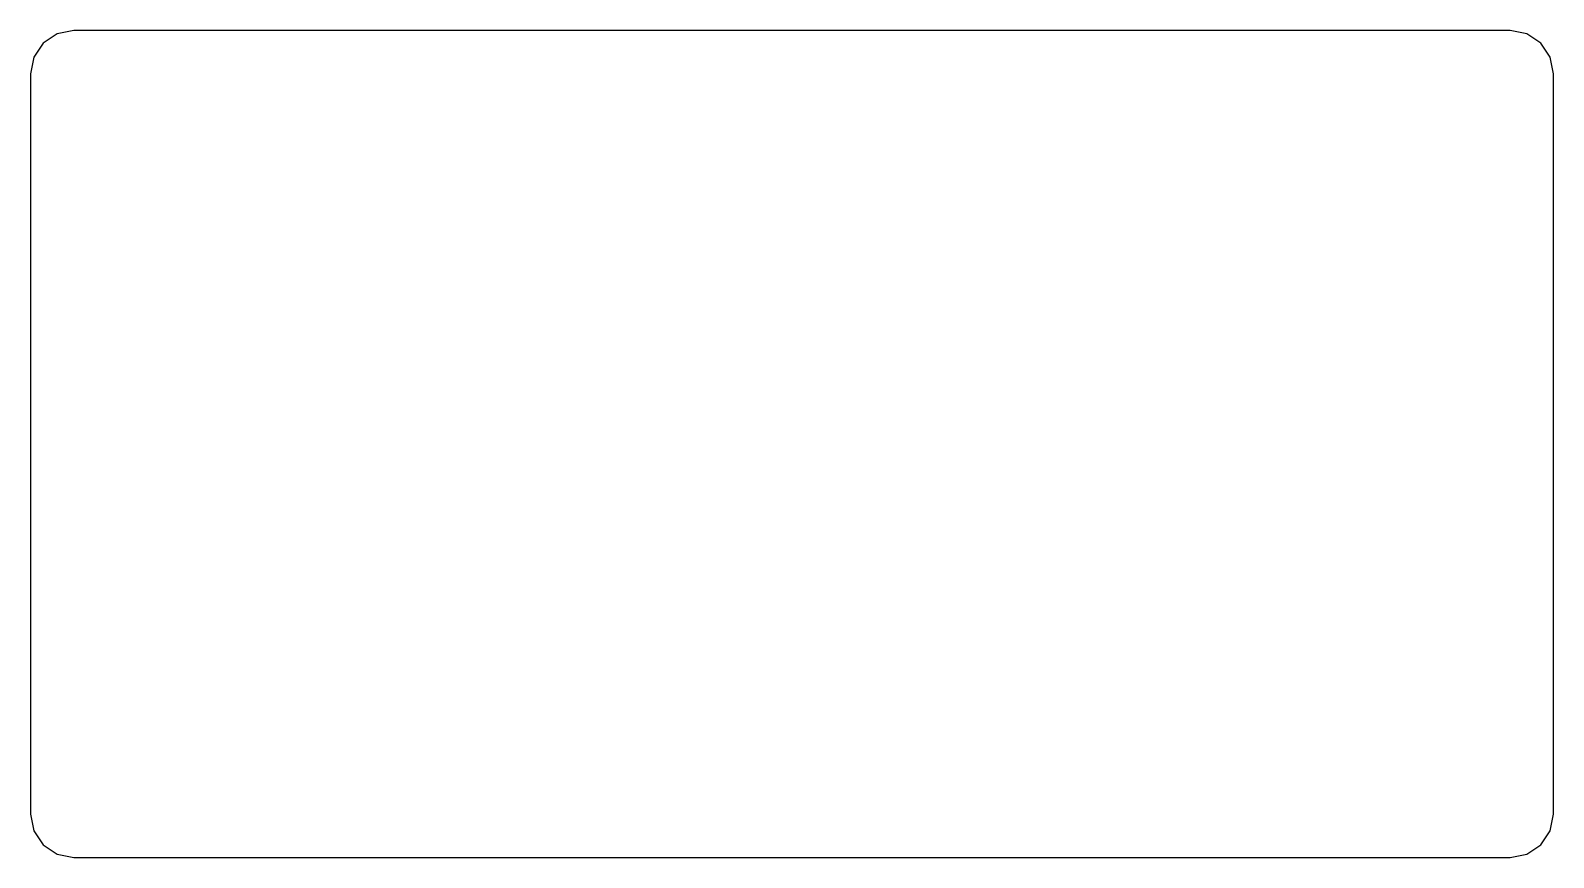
# Model space of a CAD drawing. Header units: metres. Extents: x 0 to 35, y 0 to 19.
import ezdxf

# ---------------------------------------------------------------- set-up
doc = ezdxf.new("R2010")
doc.units = ezdxf.units.M

msp = doc.modelspace()

# ---------------------------------------------------------------- linework, layer by layer
for p, q in [((0.617, 18.924), (0.293, 18.707)), ((1, 19), (0.617, 18.924)), ((34, 19), (1, 19)), ((34.383, 18.924), (34, 19)), ((34.707, 18.707), (34.383, 18.924)), ((0.293, 18.707), (0.076, 18.383)), ((34.924, 18.383), (34.707, 18.707)), ((0.076, 18.383), (0, 18)), ((35, 18), (34.924, 18.383)), ((0, 18), (0, 1)), ((35, 1), (35, 18)), ((0, 1), (0.076, 0.617)), ((34.924, 0.617), (35, 1)), ((0.076, 0.617), (0.293, 0.293)), ((34.707, 0.293), (34.924, 0.617)), ((0.293, 0.293), (0.617, 0.076)), ((0.617, 0.076), (1, 0)), ((1, 0), (34, 0)), ((34, 0), (34.383, 0.076)), ((34.383, 0.076), (34.707, 0.293))]:
    msp.add_line(p, q)

doc.saveas('drawing.dxf')
